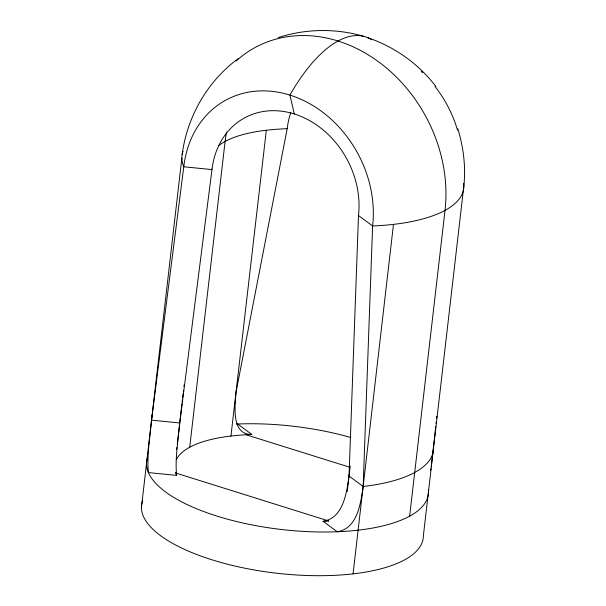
<?xml version="1.0" encoding="UTF-8"?>
<svg xmlns="http://www.w3.org/2000/svg" width="606" height="606" viewBox="0 0 606 606"><rect width="100%" height="100%" fill="white"/><g stroke="black" fill="none" stroke-linecap="round" stroke-linejoin="round"><path stroke-width="0.91" d="M211.744 169.036A141.796 51.972 6.6 0 0 211.979 169.589L179.732 422.973C178.225 440.357 174.952 457.909 176.596 475.384L148.402 472.582C146.75 455.106 150.03 437.555 151.53 420.163L183.777 166.779A109.572 90.43 61.5 0 1 289.918 95.104A109.572 90.43 61.5 0 1 372.614 225.962L363.161 486.489C360.706 503.101 357.638 528.553 337.231 531.757L323.104 521.304C343.511 518.092 346.579 492.64 349.033 476.036L358.487 215.509A85.014 70.16 61.5 0 0 294.319 113.973L289.918 95.104A141.796 60.918 -72.6 0 1 371.69 39.791M431.169 466.794L435.767 426.594M436.062 423.776L436.259 421.897M436.653 418.132L436.85 416.254M141.425 507.54L181.861 158.052M176.672 449.364L176.884 447.546M177.308 443.903L177.725 440.267M177.831 439.358L181.936 403.861M182.148 402.043L182.467 399.309M182.679 397.491L183.095 393.847M183.307 392.029L183.52 390.211M183.944 386.567L184.148 384.749M189.716 447.243L225.099 141.448A113.436 93.619 61.5 0 1 226.583 132.153M176.301 459.696A113.436 41.572 6.6 0 1 230.947 436.047L266.329 130.252A141.796 51.972 6.6 0 1 287.199 128.669A85.014 70.16 61.5 0 1 290.925 112.148M347.238 491.504L350.192 466.022M353.048 573.867L393.483 224.379M409.641 516.176L445.024 210.38A141.796 117.026 61.5 0 0 377.121 60.752A141.796 117.026 61.5 0 0 236.151 60.994M430.646 470.415L430.904 468.605M182.148 154.689C187.027 116.723 207.585 80.825 238.666 58.327M287.199 128.669L235.999 392.362C235.12 405.831 230.871 434.782 251.816 434.464L237.688 424.003M278.275 37.572C305.841 28.633 335.989 28.179 363.805 36.368M179.732 422.973L151.53 420.163A141.796 51.972 6.6 0 1 152.182 415.14M246.044 434.744L349.662 467.218M175.71 473.013L328.876 521.016M367.577 37.633C394.536 46.783 418.632 63.804 435.881 86.499M358.487 215.509L372.614 225.962A141.796 51.972 6.6 0 0 463.628 183.421M349.033 476.036L363.161 486.489A141.796 51.972 6.6 0 0 433.495 448.228M457.841 128.783C463.438 147.281 465.953 166.839 463.825 186.118L423.389 535.598A141.796 51.972 6.6 0 1 272.905 572.768A141.796 51.972 6.6 0 1 142.728 500.511M428.321 489.769A141.796 51.972 6.6 0 1 281.328 529.485A141.796 51.972 6.6 0 1 147.652 457.174M236.332 424.056A141.796 51.972 6.6 0 1 350.813 437.524M183.035 151.379A141.796 51.972 6.6 0 0 183.777 166.779L211.979 169.589A85.014 70.16 61.5 0 1 294.319 113.973M328.467 521.039A141.743 51.949 6.6 0 1 323.104 521.304M218.91 145.455A113.436 41.572 6.6 0 1 266.329 130.252M230.947 436.047A141.743 51.949 6.6 0 1 251.816 434.464M176.596 475.384A141.743 51.949 6.6 0 1 175.589 472.635M421.261 71.432A109.572 90.43 61.5 0 1 422.587 72.675M434.957 86.347A109.572 90.43 61.5 0 1 457.538 130.169"/></g></svg>
